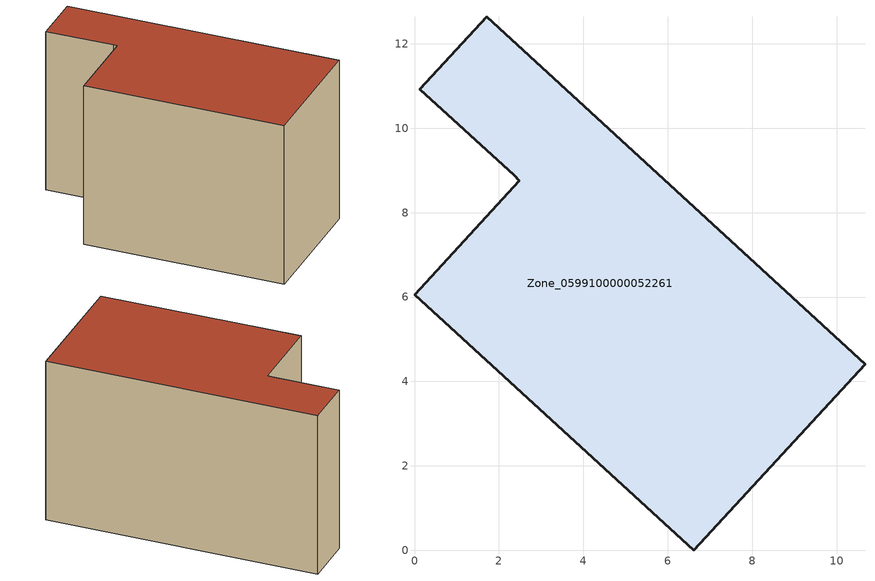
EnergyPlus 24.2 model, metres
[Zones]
Zone_0599100000052261
 floor ground (C_G): 6.61,0 0,6.06 2.48,8.75 2.36,8.89 0.13,10.92 1.72,12.64 10.67,4.41 z0
 wall outside (C_F): 6.61,0 10.67,4.41 1.72,12.64 0.13,10.92 2.36,8.89 2.48,8.75 0,6.06 6.61,0 z0:7.5
 roof outside (C_R): 0,6.06 6.61,0 10.67,4.41 1.72,12.64 0.13,10.92 2.36,8.89 2.48,8.75 z7.5
[BUILDING]
Pand.0599100000052261: North Axis=0; Terrain=City; Loads Convergence Tolerance Value=0.04; Temperature Convergence Tolerance Value=0.4; Solar Distribution=FullExterior; Maximum Number of Warmup Days=25; Minimum Number of Warmup Days=1
[Site:Location]
Rotterdam.The.Hague.AP_ZH_NLD Design_Conditions: Latitude=51.96; Longitude=4.45; Time Zone=1; Elevation=-4.5
[SITE:GROUNDTEMPERATURE:BUILDINGSURFACE]
18, 18, 18, 18, 18, 18, 18, 18, 18, 18, 18, 18
[MATERIAL] Thermal Absorptance=0.9; Solar Absorptance=0.7; Visible Absorptance=0.7
Name | Roughness | Thickness | Conductivity | Density | Specific Heat
G.TI.1975-1991 | MediumSmooth | 0.15 | 0.288461 | 540 | 1210
F.TI.1975-1991 | Rough | 0.3 | 0.230769 | 1920 | 840
R.TI.1975-1991 | MediumRough | 0.2 | 0.153846 | 1500 | 1000
[CONSTRUCTION]
C_G: G.TI.1975-1991
C_F: F.TI.1975-1991
C_R: R.TI.1975-1991
[ZONE]
Zone_0599100000052261: Type=1; Multiplier=1; Ceiling Height=Autocalculate; Volume=Autocalculate; Floor Area=autocalculate; Part of Total Floor Area=Yes
[ZONEINFILTRATION:DESIGNFLOWRATE]
Infil_Zone_0599100000052261: Zone or ZoneList or Space or SpaceList=Zone_0599100000052261; Schedule=AlwaysOn; Design Flow Rate Calculation Method=Flow/Area; Flow Rate per Floor Area=0.003; Constant Term Coefficient=1; Temperature Term Coefficient=0; Velocity Term Coefficient=0; Velocity Squared Term Coefficient=0
[HVACTEMPLATE:ZONE:IDEALLOADSAIRSYSTEM]
Zone_0599100000052261: Maximum Heating Supply Air Temperature=50; Minimum Cooling Supply Air Temperature=13; Maximum Heating Supply Air Humidity Ratio=0.0156; Minimum Cooling Supply Air Humidity Ratio=0.0077; Heating Limit=NoLimit; Cooling Limit=NoLimit; Dehumidification Control Type=ConstantSensibleHeatRatio; Cooling Sensible Heat Ratio=0.7; Dehumidification Setpoint=60; Humidification Control Type=None; Humidification Setpoint=30; Outdoor Air Method=None; Outdoor Air Flow Rate per Person=0.00944; Outdoor Air Flow Rate per Zone Floor Area=0; Outdoor Air Flow Rate per Zone=0; Demand Controlled Ventilation Type=None; Outdoor Air Economizer Type=NoEconomizer; Heat Recovery Type=None; Sensible Heat Recovery Effectiveness=0.7; Latent Heat Recovery Effectiveness=0.65
[ZONECONTROL:THERMOSTAT]
ThermostatControl_Zone_0599100000052261: Zone or ZoneList=Zone_0599100000052261; Control Type Schedule=DualSetpointControlType; Control 1=Thermostat_Zone_0599100000052261; Temperature Difference Between Cutout And Setpoint=0
[THERMOSTATSETPOINT:DUALSETPOINT]
Thermostat_Zone_0599100000052261: Heating Setpoint Temperature Schedule=HeatingSetpoint_Zone_0599100000052261; Cooling Setpoint Temperature Schedule=CoolingSetpoint_Zone_0599100000052261
[SCHEDULE:COMPACT]
HeatingSetpoint_Zone_0599100000052261: Through: 12/31, For: AllDays, Until: 24:00, 21
CoolingSetpoint_Zone_0599100000052261: Through: 12/31, For: AllDays, Until: 24:00, 24
DualSetpointControlType: Through: 12/31, For: AllDays, Until: 24:00, 4
AlwaysOn: Through: 12/31, For: AllDays, Until: 24:00, 1
